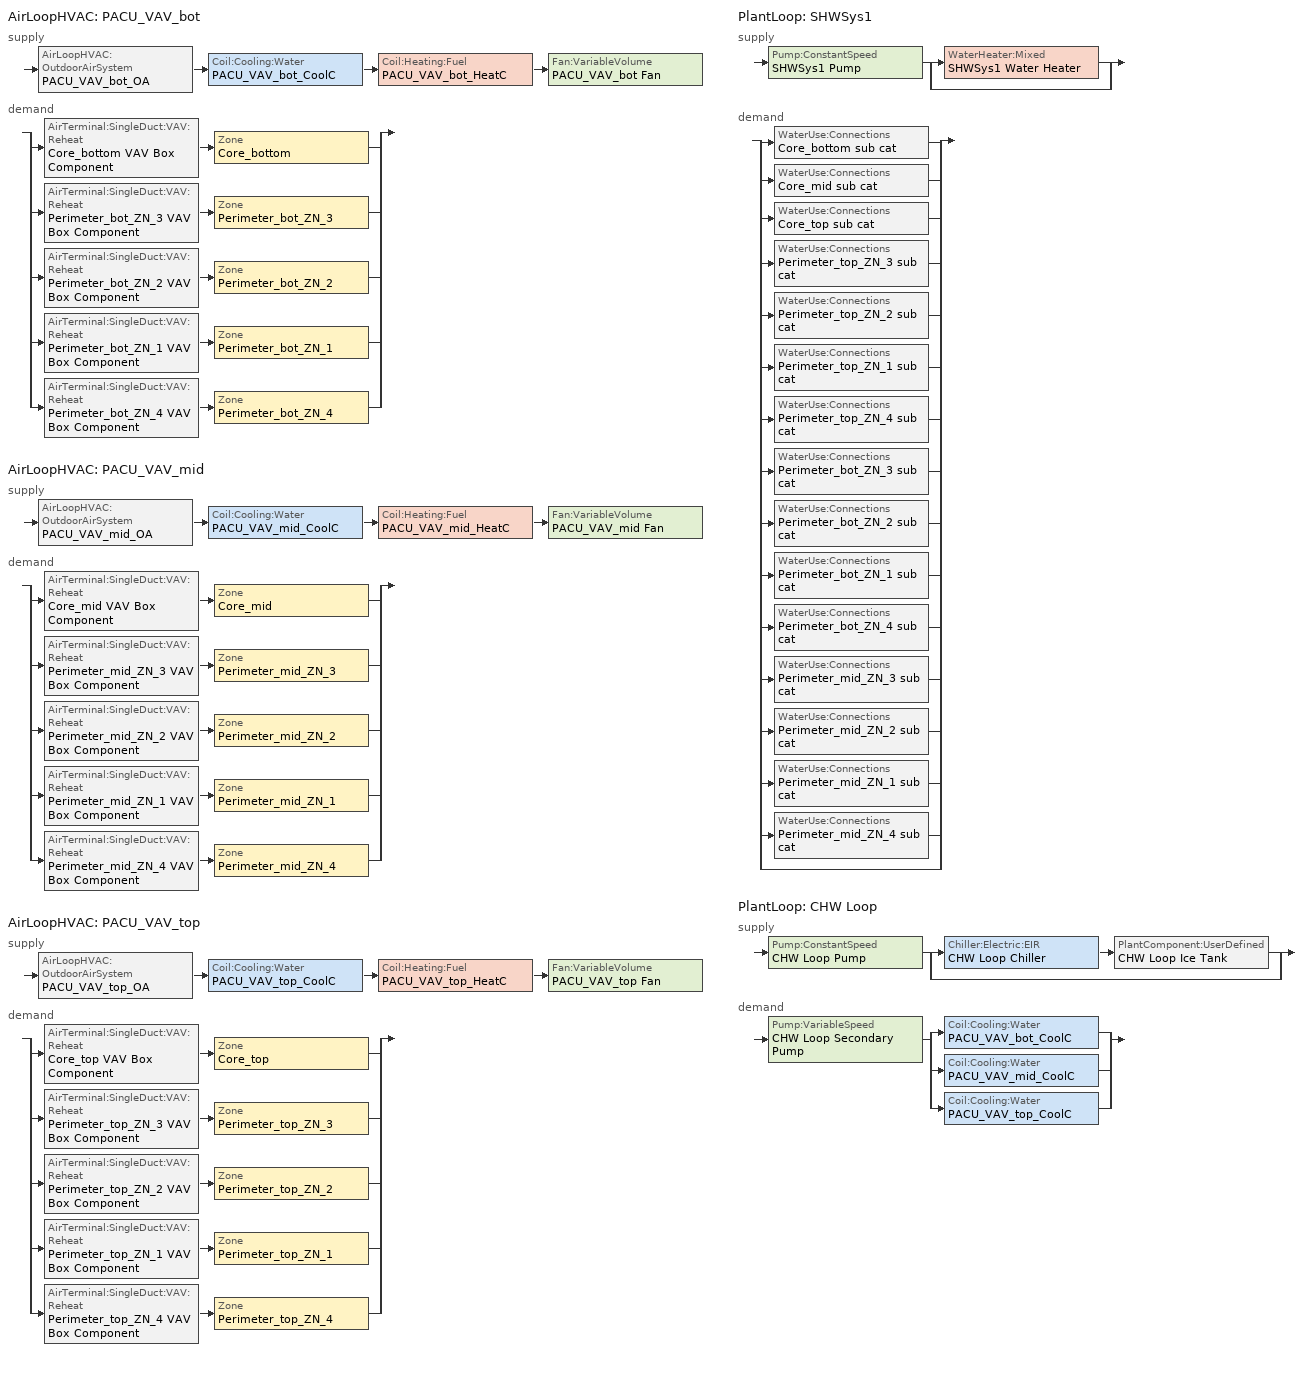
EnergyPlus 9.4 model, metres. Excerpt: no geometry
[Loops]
AirLoopHVAC 'PACU_VAV_bot'
 supply: AirLoopHVAC:OutdoorAirSystem 'PACU_VAV_bot_OA' > Coil:Cooling:Water 'PACU_VAV_bot_CoolC' > Coil:Heating:Fuel 'PACU_VAV_bot_HeatC' > Fan:VariableVolume 'PACU_VAV_bot Fan'
 demand: split
  | AirTerminal:SingleDuct:VAV:Reheat 'Core_bottom VAV Box Component' > Zone 'Core_bottom'
  | AirTerminal:SingleDuct:VAV:Reheat 'Perimeter_bot_ZN_3 VAV Box Component' > Zone 'Perimeter_bot_ZN_3'
  | AirTerminal:SingleDuct:VAV:Reheat 'Perimeter_bot_ZN_2 VAV Box Component' > Zone 'Perimeter_bot_ZN_2'
  | AirTerminal:SingleDuct:VAV:Reheat 'Perimeter_bot_ZN_1 VAV Box Component' > Zone 'Perimeter_bot_ZN_1'
  | AirTerminal:SingleDuct:VAV:Reheat 'Perimeter_bot_ZN_4 VAV Box Component' > Zone 'Perimeter_bot_ZN_4'
AirLoopHVAC 'PACU_VAV_mid'
 supply: AirLoopHVAC:OutdoorAirSystem 'PACU_VAV_mid_OA' > Coil:Cooling:Water 'PACU_VAV_mid_CoolC' > Coil:Heating:Fuel 'PACU_VAV_mid_HeatC' > Fan:VariableVolume 'PACU_VAV_mid Fan'
 demand: split
  | AirTerminal:SingleDuct:VAV:Reheat 'Core_mid VAV Box Component' > Zone 'Core_mid'
  | AirTerminal:SingleDuct:VAV:Reheat 'Perimeter_mid_ZN_3 VAV Box Component' > Zone 'Perimeter_mid_ZN_3'
  | AirTerminal:SingleDuct:VAV:Reheat 'Perimeter_mid_ZN_2 VAV Box Component' > Zone 'Perimeter_mid_ZN_2'
  | AirTerminal:SingleDuct:VAV:Reheat 'Perimeter_mid_ZN_1 VAV Box Component' > Zone 'Perimeter_mid_ZN_1'
  | AirTerminal:SingleDuct:VAV:Reheat 'Perimeter_mid_ZN_4 VAV Box Component' > Zone 'Perimeter_mid_ZN_4'
AirLoopHVAC 'PACU_VAV_top'
 supply: AirLoopHVAC:OutdoorAirSystem 'PACU_VAV_top_OA' > Coil:Cooling:Water 'PACU_VAV_top_CoolC' > Coil:Heating:Fuel 'PACU_VAV_top_HeatC' > Fan:VariableVolume 'PACU_VAV_top Fan'
 demand: split
  | AirTerminal:SingleDuct:VAV:Reheat 'Core_top VAV Box Component' > Zone 'Core_top'
  | AirTerminal:SingleDuct:VAV:Reheat 'Perimeter_top_ZN_3 VAV Box Component' > Zone 'Perimeter_top_ZN_3'
  | AirTerminal:SingleDuct:VAV:Reheat 'Perimeter_top_ZN_2 VAV Box Component' > Zone 'Perimeter_top_ZN_2'
  | AirTerminal:SingleDuct:VAV:Reheat 'Perimeter_top_ZN_1 VAV Box Component' > Zone 'Perimeter_top_ZN_1'
  | AirTerminal:SingleDuct:VAV:Reheat 'Perimeter_top_ZN_4 VAV Box Component' > Zone 'Perimeter_top_ZN_4'
PlantLoop 'SHWSys1'
 supply: Pump:ConstantSpeed 'SHWSys1 Pump' > split
  | WaterHeater:Mixed 'SHWSys1 Water Heater'
  | bypass
 demand: split
  | WaterUse:Connections 'Core_bottom sub cat'
  | WaterUse:Connections 'Core_mid sub cat'
  | WaterUse:Connections 'Core_top sub cat'
  | WaterUse:Connections 'Perimeter_top_ZN_3 sub cat'
  | WaterUse:Connections 'Perimeter_top_ZN_2 sub cat'
  | WaterUse:Connections 'Perimeter_top_ZN_1 sub cat'
  | WaterUse:Connections 'Perimeter_top_ZN_4 sub cat'
  | WaterUse:Connections 'Perimeter_bot_ZN_3 sub cat'
  | WaterUse:Connections 'Perimeter_bot_ZN_2 sub cat'
  | WaterUse:Connections 'Perimeter_bot_ZN_1 sub cat'
  | WaterUse:Connections 'Perimeter_bot_ZN_4 sub cat'
  | WaterUse:Connections 'Perimeter_mid_ZN_3 sub cat'
  | WaterUse:Connections 'Perimeter_mid_ZN_2 sub cat'
  | WaterUse:Connections 'Perimeter_mid_ZN_1 sub cat'
  | WaterUse:Connections 'Perimeter_mid_ZN_4 sub cat'
  | bypass
PlantLoop 'CHW Loop'
 supply: Pump:ConstantSpeed 'CHW Loop Pump' > split
  | Chiller:Electric:EIR 'CHW Loop Chiller' > PlantComponent:UserDefined 'CHW Loop Ice Tank'
  | bypass
 demand: Pump:VariableSpeed 'CHW Loop Secondary Pump' > split
  | Coil:Cooling:Water 'PACU_VAV_bot_CoolC'
  | Coil:Cooling:Water 'PACU_VAV_mid_CoolC'
  | Coil:Cooling:Water 'PACU_VAV_top_CoolC'
[Sizing:Zone] Zone Cooling Design Supply Air Temperature Input Method=SupplyAirTemperature; Zone Cooling Design Supply Air Temperature {C}=12.8; Zone Heating Design Supply Air Temperature Input Method=SupplyAirTemperature; Zone Heating Design Supply Air Temperature {C}=40; Zone Cooling Design Supply Air Humidity Ratio {kgWater/kgDryAir}=0.0085; Zone Heating Design Supply Air Humidity Ratio {kgWater/kgDryAir}=0.008; Zone Heating Sizing Factor=0; Zone Cooling Sizing Factor=0; Cooling Design Air Flow Method=DesignDay; Cooling Design Air Flow Rate {m3/s}=0; Cooling Minimum Air Flow {m3/s}=0; Cooling Minimum Air Flow Fraction=0; Heating Design Air Flow Method=DesignDay; Heating Design Air Flow Rate {m3/s}=0; Account for Dedicated Outdoor Air System=No; Dedicated Outdoor Air System Control Strategy=NeutralSupplyAir; Dedicated Outdoor Air Low Setpoint Temperature for Design {C}=autosize; Dedicated Outdoor Air High Setpoint Temperature for Design {C}=autosize
Name | Design Specification Outdoor Air Object
Core_bottom | SZ DSOA Core_bottom
Core_mid | SZ DSOA Core_mid
Core_top | SZ DSOA Core_top
Perimeter_top_ZN_3 | SZ DSOA Perimeter_top_ZN_3
Perimeter_top_ZN_2 | SZ DSOA Perimeter_top_ZN_2
Perimeter_top_ZN_1 | SZ DSOA Perimeter_top_ZN_1
Perimeter_top_ZN_4 | SZ DSOA Perimeter_top_ZN_4
Perimeter_bot_ZN_3 | SZ DSOA Perimeter_bot_ZN_3
Perimeter_bot_ZN_2 | SZ DSOA Perimeter_bot_ZN_2
Perimeter_bot_ZN_1 | SZ DSOA Perimeter_bot_ZN_1
Perimeter_bot_ZN_4 | SZ DSOA Perimeter_bot_ZN_4
Perimeter_mid_ZN_3 | SZ DSOA Perimeter_mid_ZN_3
Perimeter_mid_ZN_2 | SZ DSOA Perimeter_mid_ZN_2
Perimeter_mid_ZN_1 | SZ DSOA Perimeter_mid_ZN_1
Perimeter_mid_ZN_4 | SZ DSOA Perimeter_mid_ZN_4
[DesignSpecification:OutdoorAir] Outdoor Air Flow per Zone Floor Area {m3/s-m2}=0.000431773
Name | Outdoor Air Method | Outdoor Air Flow per Zone {m3/s} | Outdoor Air Flow per Person {m3/s-person}
SZ DSOA Core_bottom; SZ DSOA Core_mid; SZ DSOA Core_top; SZ DSOA Perimeter_top_ZN_3; SZ DSOA Perimeter_top_ZN_2; SZ DSOA Perimeter_top_ZN_1; SZ DSOA Perimeter_top_ZN_4; SZ DSOA Perimeter_bot_ZN_3; SZ DSOA Perimeter_bot_ZN_2; SZ DSOA Perimeter_bot_ZN_1; SZ DSOA Perimeter_bot_ZN_4; SZ DSOA Perimeter_mid_ZN_3; SZ DSOA Perimeter_mid_ZN_2; SZ DSOA Perimeter_mid_ZN_1; SZ DSOA Perimeter_mid_ZN_4 | Flow/Area | 0
CM DSOA Core_bottom; CM DSOA Perimeter_bot_ZN_1; CM DSOA Perimeter_bot_ZN_2; CM DSOA Perimeter_bot_ZN_3; CM DSOA Perimeter_bot_ZN_4; CM DSOA Core_top; CM DSOA Perimeter_top_ZN_1; CM DSOA Perimeter_top_ZN_2; CM DSOA Perimeter_top_ZN_3; CM DSOA Perimeter_top_ZN_4; CM DSOA Core_mid; CM DSOA Perimeter_mid_ZN_1; CM DSOA Perimeter_mid_ZN_2; CM DSOA Perimeter_mid_ZN_3; CM DSOA Perimeter_mid_ZN_4 | Sum |  | 1e-08
[Sizing:System] Type of Load to Size On=Sensible; Central Heating Maximum System Air Flow Ratio=0.3; Preheat Design Temperature {C}=7; Preheat Design Humidity Ratio {kgWater/kgDryAir}=0.008; Precool Design Temperature {C}=12.8; Precool Design Humidity Ratio {kgWater/kgDryAir}=0.008; Central Cooling Design Supply Air Temperature {C}=12.8; Central Heating Design Supply Air Temperature {C}=12.8; Type of Zone Sum to Use=Coincident; 100% Outdoor Air in Cooling=No; 100% Outdoor Air in Heating=No; Central Cooling Design Supply Air Humidity Ratio {kgWater/kgDryAir}=0.0085; Central Heating Design Supply Air Humidity Ratio {kgWater/kgDryAir}=0.008; Cooling Supply Air Flow Rate Method=DesignDay; Cooling Supply Air Flow Rate {m3/s}=0; Heating Supply Air Flow Rate Method=DesignDay; Heating Supply Air Flow Rate {m3/s}=0; System Outdoor Air Method=ZoneSum; Zone Maximum Outdoor Air Fraction=1; Cooling Design Capacity Method=CoolingDesignCapacity; Cooling Design Capacity {W}=autosize; Heating Design Capacity Method=HeatingDesignCapacity; Heating Design Capacity {W}=autosize; Central Cooling Capacity Control Method=OnOff
Name | Design Outdoor Air Flow Rate {m3/s}
PACU_VAV_bot | 1.10776
PACU_VAV_mid; PACU_VAV_top | 1.19509
[Sizing:Plant]
Name | Loop Type | Design Loop Exit Temperature {C} | Loop Design Temperature Difference {deltaC}
SHWSys1 | Heating | 60 | 5
CHW Loop | Cooling | 6.7 | 8.33
[PlantLoop] Minimum Loop Flow Rate {m3/s}=0
Name | Fluid Type | Plant Equipment Operation Scheme | Maximum Loop Temperature {C} | Minimum Loop Temperature {C} | Maximum Loop Flow Rate {m3/s} | Plant Loop Volume {m3} | Load Distribution Scheme | Common Pipe Simulation
SHWSys1 | WATER | SHWSys1 Loop Operation Scheme List | 60 | 10 | AUTOSIZE | AUTOSIZE | Optimal
CHW Loop | Water | CHW Loop Op Schemes | 100 | -50 | AutoSize | AutoCalculate | SequentialLoad | TwoWayCommonPipe
[PlantEquipmentOperationSchemes]
Name | Control Scheme Object Type 1 | Control Scheme Name 1 | Control Scheme Schedule Name 1
SHWSys1 Loop Operation Scheme List | PlantEquipmentOperation:HeatingLoad | SHWSys1 Operation Scheme | PlantOnSched
CHW Loop Op Schemes | PlantEquipmentOperation:ComponentSetpoint | CHW Loop Op Scheme | CHW Loop Op Sch
[PlantEquipmentOperation:HeatingLoad]
SHWSys1 Operation Scheme: Load Range Lower Limit 1 {W}=0; Load Range Upper Limit 1 {W}=1000000000000000; Range Equipment List Name 1=SHWSys1 Equipment List
[PlantEquipmentList]
SHWSys1 Equipment List: WaterHeater:Mixed, SHWSys1 Water Heater
CHW Loop Equip List: Chiller:Electric:EIR, CHW Loop Chiller, PlantComponent:UserDefined, CHW Loop Ice Tank
[AirLoopHVAC] Design Supply Air Flow Rate {m3/s}=AUTOSIZE
PACU_VAV_bot; PACU_VAV_mid; PACU_VAV_top
[SetpointManager:OutdoorAirReset] Control Variable=Temperature; Setpoint at Outdoor Low Temperature {C}=15.6; Outdoor Low Temperature {C}=10; Setpoint at Outdoor High Temperature {C}=12.8; Outdoor High Temperature {C}=21.1
Name | Setpoint Node or NodeList
PACU_VAV_bot Supply Air Temperature Manager | PACU_VAV_bot Supply Equipment Outlet Node
PACU_VAV_mid Supply Air Temperature Manager | PACU_VAV_mid Supply Equipment Outlet Node
PACU_VAV_top Supply Air Temperature Manager | PACU_VAV_top Supply Equipment Outlet Node
[SetpointManager:Scheduled] Control Variable=Temperature
Name | Schedule | Setpoint Node or NodeList
SHWSys1 Loop Setpoint Manager | SHWSys1-Loop-Temp-Schedule | SHWSys1 Supply Outlet Node
CHW Loop Chiller Setpoint Manager | Chiller Temp Sch | CHW Loop Ice Tank Inlet Node
CHW Loop Plant Demand Inlet Setpoint Manager | CHW Loop Temp Sch | CHW Loop Demand Inlet Node
CHW Loop Setpoint Manager | CHW Loop Temp Sch | CHW Loop Supply Outlet Node
CHW Loop Ice Tank Setpoint Manager | Ice Tank Temp Sch | CHW Loop Supply Equipment Outlet Node
[SetpointManager:MixedAir] Control Variable=Temperature
Name | Setpoint Node or NodeList
PACU_VAV_bot_CoolC SAT Manager | PACU_VAV_bot_CoolC-PACU_VAV_bot_HeatCNode
PACU_VAV_bot_HeatC MixedAir Manager | PACU_VAV_bot_HeatC-PACU_VAV_bot FanNode
PACU_VAV_bot_OAMixed Air Temp Manager | PACU_VAV_bot_OA-PACU_VAV_bot_CoolCNode
PACU_VAV_mid_CoolC SAT Manager | PACU_VAV_mid_CoolC-PACU_VAV_mid_HeatCNode
PACU_VAV_mid_HeatC MixedAir Manager | PACU_VAV_mid_HeatC-PACU_VAV_mid FanNode
PACU_VAV_mid_OAMixed Air Temp Manager | PACU_VAV_mid_OA-PACU_VAV_mid_CoolCNode
PACU_VAV_top_CoolC SAT Manager | PACU_VAV_top_CoolC-PACU_VAV_top_HeatCNode
PACU_VAV_top_HeatC MixedAir Manager | PACU_VAV_top_HeatC-PACU_VAV_top FanNode
PACU_VAV_top_OAMixed Air Temp Manager | PACU_VAV_top_OA-PACU_VAV_top_CoolCNode
[Controller:OutdoorAir] Minimum Outdoor Air Flow Rate {m3/s}=0; Maximum Outdoor Air Flow Rate {m3/s}=AUTOSIZE; Economizer Control Type=DifferentialDryBulb; Economizer Control Action Type=ModulateFlow; Lockout Type=NoLockout; Minimum Limit Type=FixedMinimum; Minimum Outdoor Air Schedule=MinOA_MotorizedDamper_Sched
Name | Mechanical Ventilation Controller
PACU_VAV_bot_OA_Controller | PACU_VAV_BOT_DCV
PACU_VAV_mid_OA_Controller | PACU_VAV_MID_DCV
PACU_VAV_top_OA_Controller | PACU_VAV_TOP_DCV
[Zone equipment]
Core_bottom: Core_bottom VAV Box Component
Core_mid: Core_mid VAV Box Component
Core_top: Core_top VAV Box Component
Perimeter_top_ZN_3: Perimeter_top_ZN_3 VAV Box Component
Perimeter_top_ZN_2: Perimeter_top_ZN_2 VAV Box Component
Perimeter_top_ZN_1: Perimeter_top_ZN_1 VAV Box Component
Perimeter_top_ZN_4: Perimeter_top_ZN_4 VAV Box Component
Perimeter_bot_ZN_3: Perimeter_bot_ZN_3 VAV Box Component
Perimeter_bot_ZN_2: Perimeter_bot_ZN_2 VAV Box Component
Perimeter_bot_ZN_1: Perimeter_bot_ZN_1 VAV Box Component
Perimeter_bot_ZN_4: Perimeter_bot_ZN_4 VAV Box Component
Perimeter_mid_ZN_3: Perimeter_mid_ZN_3 VAV Box Component
Perimeter_mid_ZN_2: Perimeter_mid_ZN_2 VAV Box Component
Perimeter_mid_ZN_1: Perimeter_mid_ZN_1 VAV Box Component
Perimeter_mid_ZN_4: Perimeter_mid_ZN_4 VAV Box Component
[AirTerminal:SingleDuct:VAV:Reheat] Availability Schedule=ALWAYS_ON; Maximum Air Flow Rate {m3/s}=AUTOSIZE; Zone Minimum Air Flow Input Method=Constant; Maximum Hot Water or Steam Flow Rate {m3/s}=AUTOSIZE; Minimum Hot Water or Steam Flow Rate {m3/s}=0; Convergence Tolerance=0.001; Damper Heating Action=Normal
Name | Constant Minimum Air Flow Fraction | Reheat Coil
Core_bottom VAV Box Component | 0.3 | Core_bottom VAV Box Reheat Coil
Core_mid VAV Box Component | 0.338228 | Core_mid VAV Box Reheat Coil
Core_top VAV Box Component | 0.31976 | Core_top VAV Box Reheat Coil
Perimeter_top_ZN_3 VAV Box Component | 0.3 | Perimeter_top_ZN_3 VAV Box Reheat Coil
Perimeter_top_ZN_2 VAV Box Component | 0.3 | Perimeter_top_ZN_2 VAV Box Reheat Coil
Perimeter_top_ZN_1 VAV Box Component | 0.3 | Perimeter_top_ZN_1 VAV Box Reheat Coil
Perimeter_top_ZN_4 VAV Box Component | 0.3 | Perimeter_top_ZN_4 VAV Box Reheat Coil
Perimeter_bot_ZN_3 VAV Box Component | 0.3 | Perimeter_bot_ZN_3 VAV Box Reheat Coil
Perimeter_bot_ZN_2 VAV Box Component | 0.3 | Perimeter_bot_ZN_2 VAV Box Reheat Coil
Perimeter_bot_ZN_1 VAV Box Component | 0.3 | Perimeter_bot_ZN_1 VAV Box Reheat Coil
Perimeter_bot_ZN_4 VAV Box Component | 0.3 | Perimeter_bot_ZN_4 VAV Box Reheat Coil
Perimeter_mid_ZN_3 VAV Box Component | 0.3 | Perimeter_mid_ZN_3 VAV Box Reheat Coil
Perimeter_mid_ZN_2 VAV Box Component | 0.3 | Perimeter_mid_ZN_2 VAV Box Reheat Coil
Perimeter_mid_ZN_1 VAV Box Component | 0.3 | Perimeter_mid_ZN_1 VAV Box Reheat Coil
Perimeter_mid_ZN_4 VAV Box Component | 0.3 | Perimeter_mid_ZN_4 VAV Box Reheat Coil
[ZoneControl:Thermostat] Control Type Schedule=Dual Zone Control Type Sched
Name | Zone or ZoneList | Control 1
Core_bottom Thermostat | Core_bottom | Core_bottom DualSPSched
Core_mid Thermostat | Core_mid | Core_mid DualSPSched
Core_top Thermostat | Core_top | Core_top DualSPSched
Perimeter_top_ZN_3 Thermostat | Perimeter_top_ZN_3 | Perimeter_top_ZN_3 DualSPSched
Perimeter_top_ZN_2 Thermostat | Perimeter_top_ZN_2 | Perimeter_top_ZN_2 DualSPSched
Perimeter_top_ZN_1 Thermostat | Perimeter_top_ZN_1 | Perimeter_top_ZN_1 DualSPSched
Perimeter_top_ZN_4 Thermostat | Perimeter_top_ZN_4 | Perimeter_top_ZN_4 DualSPSched
Perimeter_bot_ZN_3 Thermostat | Perimeter_bot_ZN_3 | Perimeter_bot_ZN_3 DualSPSched
Perimeter_bot_ZN_2 Thermostat | Perimeter_bot_ZN_2 | Perimeter_bot_ZN_2 DualSPSched
Perimeter_bot_ZN_1 Thermostat | Perimeter_bot_ZN_1 | Perimeter_bot_ZN_1 DualSPSched
Perimeter_bot_ZN_4 Thermostat | Perimeter_bot_ZN_4 | Perimeter_bot_ZN_4 DualSPSched
Perimeter_mid_ZN_3 Thermostat | Perimeter_mid_ZN_3 | Perimeter_mid_ZN_3 DualSPSched
Perimeter_mid_ZN_2 Thermostat | Perimeter_mid_ZN_2 | Perimeter_mid_ZN_2 DualSPSched
Perimeter_mid_ZN_1 Thermostat | Perimeter_mid_ZN_1 | Perimeter_mid_ZN_1 DualSPSched
Perimeter_mid_ZN_4 Thermostat | Perimeter_mid_ZN_4 | Perimeter_mid_ZN_4 DualSPSched
[ThermostatSetpoint:DualSetpoint] Heating Setpoint Temperature Schedule=HTGSETP_SCH_YES_OPTIMUM; Cooling Setpoint Temperature Schedule=CLGSETP_SCH_YES_OPTIMUM
Core_bottom DualSPSched; Core_mid DualSPSched; Core_top DualSPSched; Perimeter_top_ZN_3 DualSPSched; Perimeter_top_ZN_2 DualSPSched; Perimeter_top_ZN_1 DualSPSched; Perimeter_top_ZN_4 DualSPSched; Perimeter_bot_ZN_3 DualSPSched; Perimeter_bot_ZN_2 DualSPSched; Perimeter_bot_ZN_1 DualSPSched; Perimeter_bot_ZN_4 DualSPSched; Perimeter_mid_ZN_3 DualSPSched; Perimeter_mid_ZN_2 DualSPSched; Perimeter_mid_ZN_1 DualSPSched; Perimeter_mid_ZN_4 DualSPSched
[WaterHeater:Mixed]
SHWSys1 Water Heater: Tank Volume {m3}=0.378541; Setpoint Temperature Schedule=SHWSys1 Water Heater Setpoint Temperature Schedule; Deadband Temperature Difference {deltaC}=2; Maximum Temperature Limit {C}=82.2222; Heater Control Type=Cycle; Heater Maximum Capacity {W}=29307.11; Heater Fuel Type=NATURALGAS; Heater Thermal Efficiency=0.80804; Off Cycle Parasitic Fuel Consumption Rate {W}=1886.44; Off Cycle Parasitic Fuel Type=NATURALGAS; Off Cycle Parasitic Heat Fraction to Tank=0.8; On Cycle Parasitic Fuel Consumption Rate {W}=1886.44; On Cycle Parasitic Fuel Type=NATURALGAS; Ambient Temperature Indicator=zone; Ambient Temperature Zone=Core_bottom; Off Cycle Loss Coefficient to Ambient Temperature {W/K}=7.56156; On Cycle Loss Coefficient to Ambient Temperature {W/K}=7.56156; Use Side Effectiveness=1; Source Side Effectiveness=1; Use Side Design Flow Rate {m3/s}=AUTOSIZE; Source Side Design Flow Rate {m3/s}=AUTOSIZE; Indirect Water Heating Recovery Time {hr}=1.5
[Pump:ConstantSpeed] Fraction of Motor Inefficiencies to Fluid Stream=0; Pump Control Type=Intermittent
Name | Design Flow Rate {m3/s} | Design Pump Head {Pa} | Design Power Consumption {W} | Motor Efficiency
SHWSys1 Pump | autosize | 29891 | AUTOSIZE | 0.3
CHW Loop Pump | AutoSize | 44761.3 | AutoSize | 0.9
[Coil:Heating:Electric] Availability Schedule=ALWAYS_ON; Efficiency=1; Nominal Capacity {W}=AUTOSIZE
Core_bottom VAV Box Reheat Coil; Core_mid VAV Box Reheat Coil; Core_top VAV Box Reheat Coil; Perimeter_top_ZN_3 VAV Box Reheat Coil; Perimeter_top_ZN_2 VAV Box Reheat Coil; Perimeter_top_ZN_1 VAV Box Reheat Coil; Perimeter_top_ZN_4 VAV Box Reheat Coil; Perimeter_bot_ZN_3 VAV Box Reheat Coil; Perimeter_bot_ZN_2 VAV Box Reheat Coil; Perimeter_bot_ZN_1 VAV Box Reheat Coil; Perimeter_bot_ZN_4 VAV Box Reheat Coil; Perimeter_mid_ZN_3 VAV Box Reheat Coil; Perimeter_mid_ZN_2 VAV Box Reheat Coil; Perimeter_mid_ZN_1 VAV Box Reheat Coil; Perimeter_mid_ZN_4 VAV Box Reheat Coil
[Coil:Heating:Fuel] Availability Schedule=ALWAYS_ON; Fuel Type=NaturalGas; Burner Efficiency=0.8; Nominal Capacity {W}=AUTOSIZE
PACU_VAV_bot_HeatC; PACU_VAV_mid_HeatC; PACU_VAV_top_HeatC
[Fan:VariableVolume] Availability Schedule=HVACOperationSchd; Pressure Rise {Pa}=1314.72; Maximum Flow Rate {m3/s}=AUTOSIZE; Fan Power Minimum Flow Rate Input Method=Fraction; Fan Power Minimum Flow Fraction=0.25; Motor In Airstream Fraction=1; Fan Power Coefficient 1=0.0408; Fan Power Coefficient 2=0.088; Fan Power Coefficient 3=-0.0729; Fan Power Coefficient 4=0.9437; Fan Power Coefficient 5=0
Name | Fan Total Efficiency | Motor Efficiency
PACU_VAV_bot Fan; PACU_VAV_top Fan | 0.6045 | 0.93
PACU_VAV_mid Fan | 0.6006 | 0.924
[WaterUse:Equipment] Peak Flow Rate {m3/s}=3.57511e-06; Flow Rate Fraction Schedule=BLDG_SWH_SCH
Name | Target Temperature Schedule | Hot Water Supply Temperature Schedule | Zone | Sensible Fraction Schedule | Latent Fraction Schedule
Core_bottom sub cat | Core_bottom sub cat Temp Sched | Core_bottom sub catHot Supply Temp Sched | Core_bottom | Core_bottom sub cat Sensible fract sched | Core_bottom sub cat Latent fract sched
Core_mid sub cat | Core_mid sub cat Temp Sched | Core_mid sub catHot Supply Temp Sched | Core_mid | Core_mid sub cat Sensible fract sched | Core_mid sub cat Latent fract sched
Core_top sub cat | Core_top sub cat Temp Sched | Core_top sub catHot Supply Temp Sched | Core_top | Core_top sub cat Sensible fract sched | Core_top sub cat Latent fract sched
Perimeter_top_ZN_3 sub cat | Perimeter_top_ZN_3 sub cat Temp Sched | Perimeter_top_ZN_3 sub catHot Supply Temp Sched | Perimeter_top_ZN_3 | Perimeter_top_ZN_3 sub cat Sensible fract sched | Perimeter_top_ZN_3 sub cat Latent fract sched
Perimeter_top_ZN_2 sub cat | Perimeter_top_ZN_2 sub cat Temp Sched | Perimeter_top_ZN_2 sub catHot Supply Temp Sched | Perimeter_top_ZN_2 | Perimeter_top_ZN_2 sub cat Sensible fract sched | Perimeter_top_ZN_2 sub cat Latent fract sched
Perimeter_top_ZN_1 sub cat | Perimeter_top_ZN_1 sub cat Temp Sched | Perimeter_top_ZN_1 sub catHot Supply Temp Sched | Perimeter_top_ZN_1 | Perimeter_top_ZN_1 sub cat Sensible fract sched | Perimeter_top_ZN_1 sub cat Latent fract sched
Perimeter_top_ZN_4 sub cat | Perimeter_top_ZN_4 sub cat Temp Sched | Perimeter_top_ZN_4 sub catHot Supply Temp Sched | Perimeter_top_ZN_4 | Perimeter_top_ZN_4 sub cat Sensible fract sched | Perimeter_top_ZN_4 sub cat Latent fract sched
Perimeter_bot_ZN_3 sub cat | Perimeter_bot_ZN_3 sub cat Temp Sched | Perimeter_bot_ZN_3 sub catHot Supply Temp Sched | Perimeter_bot_ZN_3 | Perimeter_bot_ZN_3 sub cat Sensible fract sched | Perimeter_bot_ZN_3 sub cat Latent fract sched
Perimeter_bot_ZN_2 sub cat | Perimeter_bot_ZN_2 sub cat Temp Sched | Perimeter_bot_ZN_2 sub catHot Supply Temp Sched | Perimeter_bot_ZN_2 | Perimeter_bot_ZN_2 sub cat Sensible fract sched | Perimeter_bot_ZN_2 sub cat Latent fract sched
Perimeter_bot_ZN_1 sub cat | Perimeter_bot_ZN_1 sub cat Temp Sched | Perimeter_bot_ZN_1 sub catHot Supply Temp Sched | Perimeter_bot_ZN_1 | Perimeter_bot_ZN_1 sub cat Sensible fract sched | Perimeter_bot_ZN_1 sub cat Latent fract sched
Perimeter_bot_ZN_4 sub cat | Perimeter_bot_ZN_4 sub cat Temp Sched | Perimeter_bot_ZN_4 sub catHot Supply Temp Sched | Perimeter_bot_ZN_4 | Perimeter_bot_ZN_4 sub cat Sensible fract sched | Perimeter_bot_ZN_4 sub cat Latent fract sched
Perimeter_mid_ZN_3 sub cat | Perimeter_mid_ZN_3 sub cat Temp Sched | Perimeter_mid_ZN_3 sub catHot Supply Temp Sched | Perimeter_mid_ZN_3 | Perimeter_mid_ZN_3 sub cat Sensible fract sched | Perimeter_mid_ZN_3 sub cat Latent fract sched
Perimeter_mid_ZN_2 sub cat | Perimeter_mid_ZN_2 sub cat Temp Sched | Perimeter_mid_ZN_2 sub catHot Supply Temp Sched | Perimeter_mid_ZN_2 | Perimeter_mid_ZN_2 sub cat Sensible fract sched | Perimeter_mid_ZN_2 sub cat Latent fract sched
Perimeter_mid_ZN_1 sub cat | Perimeter_mid_ZN_1 sub cat Temp Sched | Perimeter_mid_ZN_1 sub catHot Supply Temp Sched | Perimeter_mid_ZN_1 | Perimeter_mid_ZN_1 sub cat Sensible fract sched | Perimeter_mid_ZN_1 sub cat Latent fract sched
Perimeter_mid_ZN_4 sub cat | Perimeter_mid_ZN_4 sub cat Temp Sched | Perimeter_mid_ZN_4 sub catHot Supply Temp Sched | Perimeter_mid_ZN_4 | Perimeter_mid_ZN_4 sub cat Sensible fract sched | Perimeter_mid_ZN_4 sub cat Latent fract sched
[WaterUse:Connections]
Name | Water Use Equipment Name 1
Core_bottom sub cat | Core_bottom sub cat
Core_mid sub cat | Core_mid sub cat
Core_top sub cat | Core_top sub cat
Perimeter_top_ZN_3 sub cat | Perimeter_top_ZN_3 sub cat
Perimeter_top_ZN_2 sub cat | Perimeter_top_ZN_2 sub cat
Perimeter_top_ZN_1 sub cat | Perimeter_top_ZN_1 sub cat
Perimeter_top_ZN_4 sub cat | Perimeter_top_ZN_4 sub cat
Perimeter_bot_ZN_3 sub cat | Perimeter_bot_ZN_3 sub cat
Perimeter_bot_ZN_2 sub cat | Perimeter_bot_ZN_2 sub cat
Perimeter_bot_ZN_1 sub cat | Perimeter_bot_ZN_1 sub cat
Perimeter_bot_ZN_4 sub cat | Perimeter_bot_ZN_4 sub cat
Perimeter_mid_ZN_3 sub cat | Perimeter_mid_ZN_3 sub cat
Perimeter_mid_ZN_2 sub cat | Perimeter_mid_ZN_2 sub cat
Perimeter_mid_ZN_1 sub cat | Perimeter_mid_ZN_1 sub cat
Perimeter_mid_ZN_4 sub cat | Perimeter_mid_ZN_4 sub cat
[Controller:MechanicalVentilation] Availability Schedule=MinOA_Sched; Demand Controlled Ventilation=Yes; System Outdoor Air Method=VentilationRateProcedure
Name | Zone or ZoneList Name 1 | Design Specification Outdoor Air Object Name 1 | Design Specification Zone Air Distribution Object Name 1 | Zone or ZoneList Name 2 | Design Specification Outdoor Air Object Name 2 | Design Specification Zone Air Distribution Object Name 2 | Zone or ZoneList Name 3 | Design Specification Outdoor Air Object Name 3 | Design Specification Zone Air Distribution Object Name 3 | Zone or ZoneList Name 4 | Design Specification Outdoor Air Object Name 4 | Design Specification Zone Air Distribution Object Name 4 | Zone or ZoneList Name 5 | Design Specification Outdoor Air Object Name 5 | Design Specification Zone Air Distribution Object Name 5
PACU_VAV_BOT_DCV | Core_bottom | CM DSOA Core_bottom | CM DSZAD Core_bottom | Perimeter_bot_ZN_1 | CM DSOA Perimeter_bot_ZN_1 | CM DSZAD Perimeter_bot_ZN_1 | Perimeter_bot_ZN_2 | CM DSOA Perimeter_bot_ZN_2 | CM DSZAD Perimeter_bot_ZN_2 | Perimeter_bot_ZN_3 | CM DSOA Perimeter_bot_ZN_3 | CM DSZAD Perimeter_bot_ZN_3 | Perimeter_bot_ZN_4 | CM DSOA Perimeter_bot_ZN_4 | CM DSZAD Perimeter_bot_ZN_4
PACU_VAV_TOP_DCV | Core_top | CM DSOA Core_top | CM DSZAD Core_top | Perimeter_top_ZN_1 | CM DSOA Perimeter_top_ZN_1 | CM DSZAD Perimeter_top_ZN_1 | Perimeter_top_ZN_2 | CM DSOA Perimeter_top_ZN_2 | CM DSZAD Perimeter_top_ZN_2 | Perimeter_top_ZN_3 | CM DSOA Perimeter_top_ZN_3 | CM DSZAD Perimeter_top_ZN_3 | Perimeter_top_ZN_4 | CM DSOA Perimeter_top_ZN_4 | CM DSZAD Perimeter_top_ZN_4
PACU_VAV_MID_DCV | Core_mid | CM DSOA Core_mid | CM DSZAD Core_mid | Perimeter_mid_ZN_1 | CM DSOA Perimeter_mid_ZN_1 | CM DSZAD Perimeter_mid_ZN_1 | Perimeter_mid_ZN_2 | CM DSOA Perimeter_mid_ZN_2 | CM DSZAD Perimeter_mid_ZN_2 | Perimeter_mid_ZN_3 | CM DSOA Perimeter_mid_ZN_3 | CM DSZAD Perimeter_mid_ZN_3 | Perimeter_mid_ZN_4 | CM DSOA Perimeter_mid_ZN_4 | CM DSZAD Perimeter_mid_ZN_4
[DesignSpecification:ZoneAirDistribution] Zone Air Distribution Effectiveness in Cooling Mode=1; Zone Air Distribution Effectiveness in Heating Mode=1
CM DSZAD Core_bottom; CM DSZAD Perimeter_bot_ZN_1; CM DSZAD Perimeter_bot_ZN_2; CM DSZAD Perimeter_bot_ZN_3; CM DSZAD Perimeter_bot_ZN_4; CM DSZAD Core_top; CM DSZAD Perimeter_top_ZN_1; CM DSZAD Perimeter_top_ZN_2; CM DSZAD Perimeter_top_ZN_3; CM DSZAD Perimeter_top_ZN_4; CM DSZAD Core_mid; CM DSZAD Perimeter_mid_ZN_1; CM DSZAD Perimeter_mid_ZN_2; CM DSZAD Perimeter_mid_ZN_3; CM DSZAD Perimeter_mid_ZN_4
[EnergyManagementSystem:Sensor]
Name | Output:Variable or Output:Meter Index Key | Output:Variable or Output:Meter
Core_bottom_LSr | Core_bottom | Zone Lights Electricity Rate
Core_bottom_Occ_Sensor | Core_bottom | People Occupant Count
Core_mid_LSr | Core_mid | Zone Lights Electricity Rate
Core_mid_Occ_Sensor | Core_mid | People Occupant Count
Core_top_LSr | Core_top | Zone Lights Electricity Rate
Core_top_Occ_Sensor | Core_top | People Occupant Count
Perimeter_top_ZN_3_LSr | Perimeter_top_ZN_3 | Zone Lights Electricity Rate
Perimeter_top_ZN_3_Occ_Sensor | Perimeter_top_ZN_3 | People Occupant Count
Perimeter_top_ZN_2_LSr | Perimeter_top_ZN_2 | Zone Lights Electricity Rate
Perimeter_top_ZN_2_Occ_Sensor | Perimeter_top_ZN_2 | People Occupant Count
Perimeter_top_ZN_1_LSr | Perimeter_top_ZN_1 | Zone Lights Electricity Rate
Perimeter_top_ZN_1_Occ_Sensor | Perimeter_top_ZN_1 | People Occupant Count
Perimeter_top_ZN_4_LSr | Perimeter_top_ZN_4 | Zone Lights Electricity Rate
Perimeter_top_ZN_4_Occ_Sensor | Perimeter_top_ZN_4 | People Occupant Count
Perimeter_bot_ZN_3_LSr | Perimeter_bot_ZN_3 | Zone Lights Electricity Rate
Perimeter_bot_ZN_3_Occ_Sensor | Perimeter_bot_ZN_3 | People Occupant Count
Perimeter_bot_ZN_2_LSr | Perimeter_bot_ZN_2 | Zone Lights Electricity Rate
Perimeter_bot_ZN_2_Occ_Sensor | Perimeter_bot_ZN_2 | People Occupant Count
Perimeter_bot_ZN_1_LSr | Perimeter_bot_ZN_1 | Zone Lights Electricity Rate
Perimeter_bot_ZN_1_Occ_Sensor | Perimeter_bot_ZN_1 | People Occupant Count
Perimeter_bot_ZN_4_LSr | Perimeter_bot_ZN_4 | Zone Lights Electricity Rate
Perimeter_bot_ZN_4_Occ_Sensor | Perimeter_bot_ZN_4 | People Occupant Count
Perimeter_mid_ZN_3_LSr | Perimeter_mid_ZN_3 | Zone Lights Electricity Rate
Perimeter_mid_ZN_3_Occ_Sensor | Perimeter_mid_ZN_3 | People Occupant Count
Perimeter_mid_ZN_2_LSr | Perimeter_mid_ZN_2 | Zone Lights Electricity Rate
Perimeter_mid_ZN_2_Occ_Sensor | Perimeter_mid_ZN_2 | People Occupant Count
Perimeter_mid_ZN_1_LSr | Perimeter_mid_ZN_1 | Zone Lights Electricity Rate
Perimeter_mid_ZN_1_Occ_Sensor | Perimeter_mid_ZN_1 | People Occupant Count
Perimeter_mid_ZN_4_LSr | Perimeter_mid_ZN_4 | Zone Lights Electricity Rate
Perimeter_mid_ZN_4_Occ_Sensor | Perimeter_mid_ZN_4 | People Occupant Count
[EnergyManagementSystem:InternalVariable] Internal Data Type=Zone Floor Area
Name | Internal Data Index Key
Core_bottom_Area | Core_bottom
Core_mid_Area | Core_mid
Core_top_Area | Core_top
Perimeter_top_ZN_3_Area | Perimeter_top_ZN_3
Perimeter_top_ZN_2_Area | Perimeter_top_ZN_2
Perimeter_top_ZN_1_Area | Perimeter_top_ZN_1
Perimeter_top_ZN_4_Area | Perimeter_top_ZN_4
Perimeter_bot_ZN_3_Area | Perimeter_bot_ZN_3
Perimeter_bot_ZN_2_Area | Perimeter_bot_ZN_2
Perimeter_bot_ZN_1_Area | Perimeter_bot_ZN_1
Perimeter_bot_ZN_4_Area | Perimeter_bot_ZN_4
Perimeter_mid_ZN_3_Area | Perimeter_mid_ZN_3
Perimeter_mid_ZN_2_Area | Perimeter_mid_ZN_2
Perimeter_mid_ZN_1_Area | Perimeter_mid_ZN_1
Perimeter_mid_ZN_4_Area | Perimeter_mid_ZN_4
[Coil:Cooling:Water] Availability Schedule=ALWAYS_ON; Design Water Flow Rate {m3/s}=AutoSize; Design Air Flow Rate {m3/s}=AutoSize; Design Inlet Water Temperature {C}=AutoSize; Design Inlet Air Temperature {C}=AutoSize; Design Outlet Air Temperature {C}=AutoSize; Design Inlet Air Humidity Ratio {kgWater/kgDryAir}=AutoSize; Design Outlet Air Humidity Ratio {kgWater/kgDryAir}=AutoSize; Type of Analysis=SimpleAnalysis; Heat Exchanger Configuration=CrossFlow
PACU_VAV_bot_CoolC; PACU_VAV_mid_CoolC; PACU_VAV_top_CoolC
[Controller:WaterCoil] Control Variable=Temperature; Action=Reverse; Actuator Variable=Flow; Maximum Actuated Flow {m3/s}=AutoSize; Minimum Actuated Flow {m3/s}=0
PACU_VAV_bot_CoolC Controller; PACU_VAV_mid_CoolC Controller; PACU_VAV_top_CoolC Controller
[Pump:VariableSpeed]
CHW Loop Secondary Pump: Design Maximum Flow Rate {m3/s}=AutoSize; Design Pump Head {Pa}=134284; Design Power Consumption {W}=AutoSize; Motor Efficiency=0.9; Fraction of Motor Inefficiencies to Fluid Stream=0; Coefficient 1 of the Part Load Performance Curve=0; Coefficient 2 of the Part Load Performance Curve=0.0205; Coefficient 3 of the Part Load Performance Curve=0.4101; Coefficient 4 of the Part Load Performance Curve=0.5753; Design Minimum Flow Rate {m3/s}=0; Pump Control Type=Intermittent
[Chiller:Electric:EIR]
CHW Loop Chiller: Reference Capacity {W}=AutoSize; Reference COP {W/W}=2.96; Reference Leaving Chilled Water Temperature {C}=6.67; Reference Entering Condenser Fluid Temperature {C}=35; Reference Chilled Water Flow Rate {m3/s}=AutoSize; Reference Condenser Fluid Flow Rate {m3/s}=AutoSize; Cooling Capacity Function of Temperature Curve=AC_2010_PA_CAPFT; Electric Input to Cooling Output Ratio Function of Temperature Curve=AC_2010_PA_EIRFT; Electric Input to Cooling Output Ratio Function of Part Load Ratio Curve=AC_GT150_2010_PA_EIRFPLR; Minimum Part Load Ratio=0.15; Maximum Part Load Ratio=1; Optimum Part Load Ratio=0.8; Minimum Unloading Ratio=0.15; Condenser Type=AirCooled; Leaving Chilled Water Lower Temperature Limit {C}=-3.8; Chiller Flow Mode=LeavingSetpointModulated; Design Heat Recovery Water Flow Rate {m3/s}=0
[PythonPlugin:Instance] Run During Warmup Days=No; Python Module=icetes
Name | Plugin Class
CHW Loop Ice Tank Set Prgm | UsrDefPlntCmpSet
CHW Loop Ice Tank Sim Prgm | UsrDefPlntCmpSim
[PlantComponent:UserDefined]
CHW Loop Ice Tank: Number of Plant Loop Connections=1; Plant Connection 1 Loading Mode=MeetsLoadWithNominalCapacityLowOutLimit; Plant Connection 1 Loop Flow Request Mode=NeedsFlowAndTurnsLoopOn; Plant Connection 1 Initialization Program Calling Manager=CHW Loop Ice Tank Set Prgm; Plant Connection 1 Simulation Program Calling Manager=CHW Loop Ice Tank Sim Prgm
[PlantEquipmentOperation:ComponentSetpoint]
CHW Loop Op Scheme: Equipment Object Type 1=Chiller:Electric:EIR; Equipment Name 1=CHW Loop Chiller; Component Flow Rate 1 {m3/s}=Autosize; Operation Type 1=Cooling; Equipment Object Type 2=PlantComponent:UserDefined; Equipment Name 2=CHW Loop Ice Tank; Component Flow Rate 2 {m3/s}=Autosize; Operation Type 2=Cooling
[Schedule:Compact]
ALWAYS_ON; PlantOnSched; MinOA_Sched: Through: 12/31, For: AllDays, Until: 24:00, 1
HVACOperationSchd: Through: 12/31, For: Weekdays SummerDesignDay, Until: 06:00, 0, Until: 22:00, 1, Until: 24:00, 0, For: Saturday WinterDesignDay, Until: 06:00, 0, Until: 18:00, 1, Until: 24:00, 0, For:Sunday Holidays AllOtherDays, Until: 24:00, 0
BLDG_SWH_SCH: Through: 12/31, For: Weekdays SummerDesignDay, Until: 05:00, 0, Until: 06:00, 0, Until: 07:00, 0.07, Until: 08:00, 0.19, Until: 09:00, 0.35, Until: 10:00, 0.38, Until: 11:00, 0.39, Until: 12:00, 0.47, Until: 13:00, 0.57, Until: 14:00, 0.54, Until: 15:00, 0.34, Until: 16:00, 0.33, Until: 17:00, 0.44, Until: 18:00, 0.26, Until: 19:00, 0.21, Until: 20:00, 0.15, Until: 21:00, 0.17, Until: 22:00, 0.08, Until: 24:00, 0.05, For: Saturday WinterDesignDay, Until: 05:00, 0, Until: 06:00, 0, Until: 07:00, 0.07, Until: 08:00, 0.11, Until: 09:00, 0.15, Until: 10:00, 0.21, Until: 11:00, 0.19, Until: 12:00, 0.23, Until: 13:00, 0.2, Until: 14:00, 0.19, Until: 15:00, 0.15, Until: 16:00, 0.13, Until: 17:00, 0.14, Until: 19:00, 0.07, Until: 22:00, 0, Until: 24:00, 0, For:Sunday Holidays AllOtherDays, Until: 05:00, 0, Until: 06:00, 0, Until: 11:00, 0.04, Until: 13:00, 0.06, Until: 14:00, 0.09, Until: 15:00, 0.06, Until: 18:00, 0.04, Until: 22:00, 0, Until: 24:00, 0
HTGSETP_SCH_YES_OPTIMUM: Through: 12/31, For: WinterDesignDay, Until: 05:00, 15.6, Until: 06:00, 17.6, Until: 07:00, 19.6, Until: 22:00, 21, Until: 24:00, 15.6, For: Weekdays, Until: 05:00, 15.6, Until: 06:00, 17.8, Until: 07:00, 20, Until: 22:00, 21, Until: 24:00, 15.6, For SummerDesignDay, Until: 24:00, 15.6, For: Saturday, Until: 05:00, 15.6, Until: 06:00, 17.8, Until: 07:00, 20, Until: 17:00, 21, Until: 24:00, 15.6, For:Sunday Holidays AllOtherDays, Until: 24:00, 15.6
CLGSETP_SCH_YES_OPTIMUM: Through: 12/31, For: SummerDesignDay, Until: 05:00, 26.7, Until: 06:00, 25.7, Until: 07:00, 25, Until: 22:00, 24, Until: 24:00, 26.7, For: Weekdays, Until: 05:00, 26.7, Until: 06:00, 25.6, Until: 07:00, 25, Until: 22:00, 24, Until: 24:00, 26.7, For: Saturday, Until: 05:00, 26.7, Until: 06:00, 25.7, Until: 07:00, 25, Until: 17:00, 24, Until: 24:00, 26.7, For WinterDesignDay, Until: 24:00, 26.7, For:Sunday Holidays AllOtherDays, Until: 24:00, 26.7
MinOA_MotorizedDamper_Sched: Through: 12/31, For: Weekdays SummerDesignDay, Until: 07:00, 0, Until: 22:00, 1, Until: 24:00, 0, For: Saturday WinterDesignDay, Until: 07:00, 0, Until: 18:00, 1, Until: 24:00, 0, For:Sunday Holidays AllOtherDays, Until: 24:00, 0
Dual Zone Control Type Sched: Through: 12/31, For: AllDays, Until: 24:00, 4
Core_bottom sub cat Latent fract sched; Core_mid sub cat Latent fract sched; Core_top sub cat Latent fract sched; Perimeter_top_ZN_3 sub cat Latent fract sched; Perimeter_top_ZN_2 sub cat Latent fract sched; Perimeter_top_ZN_1 sub cat Latent fract sched; Perimeter_top_ZN_4 sub cat Latent fract sched; Perimeter_bot_ZN_3 sub cat Latent fract sched; Perimeter_bot_ZN_2 sub cat Latent fract sched; Perimeter_bot_ZN_1 sub cat Latent fract sched; Perimeter_bot_ZN_4 sub cat Latent fract sched; Perimeter_mid_ZN_3 sub cat Latent fract sched; Perimeter_mid_ZN_2 sub cat Latent fract sched; Perimeter_mid_ZN_1 sub cat Latent fract sched; Perimeter_mid_ZN_4 sub cat Latent fract sched: Through: 12/31, For: AllDays, Until: 24:00, 0.05
Core_bottom sub cat Sensible fract sched; Core_mid sub cat Sensible fract sched; Core_top sub cat Sensible fract sched; Perimeter_top_ZN_3 sub cat Sensible fract sched; Perimeter_top_ZN_2 sub cat Sensible fract sched; Perimeter_top_ZN_1 sub cat Sensible fract sched; Perimeter_top_ZN_4 sub cat Sensible fract sched; Perimeter_bot_ZN_3 sub cat Sensible fract sched; Perimeter_bot_ZN_2 sub cat Sensible fract sched; Perimeter_bot_ZN_1 sub cat Sensible fract sched; Perimeter_bot_ZN_4 sub cat Sensible fract sched; Perimeter_mid_ZN_3 sub cat Sensible fract sched; Perimeter_mid_ZN_2 sub cat Sensible fract sched; Perimeter_mid_ZN_1 sub cat Sensible fract sched; Perimeter_mid_ZN_4 sub cat Sensible fract sched: Through: 12/31, For: AllDays, Until: 24:00, 0.2
Core_bottom sub cat Temp Sched; Core_mid sub cat Temp Sched; Core_top sub cat Temp Sched; Perimeter_top_ZN_3 sub cat Temp Sched; Perimeter_top_ZN_2 sub cat Temp Sched; Perimeter_top_ZN_1 sub cat Temp Sched; Perimeter_top_ZN_4 sub cat Temp Sched; Perimeter_bot_ZN_3 sub cat Temp Sched; Perimeter_bot_ZN_2 sub cat Temp Sched; Perimeter_bot_ZN_1 sub cat Temp Sched; Perimeter_bot_ZN_4 sub cat Temp Sched; Perimeter_mid_ZN_3 sub cat Temp Sched; Perimeter_mid_ZN_2 sub cat Temp Sched; Perimeter_mid_ZN_1 sub cat Temp Sched; Perimeter_mid_ZN_4 sub cat Temp Sched; SHWSys1-Loop-Temp-Schedule; SHWSys1 Water Heater Setpoint Temperature Schedule: Through: 12/31, For: AllDays, Until: 24:00, 60
Core_bottom sub catHot Supply Temp Sched; Core_mid sub catHot Supply Temp Sched; Core_top sub catHot Supply Temp Sched; Perimeter_top_ZN_3 sub catHot Supply Temp Sched; Perimeter_top_ZN_2 sub catHot Supply Temp Sched; Perimeter_top_ZN_1 sub catHot Supply Temp Sched; Perimeter_top_ZN_4 sub catHot Supply Temp Sched; Perimeter_bot_ZN_3 sub catHot Supply Temp Sched; Perimeter_bot_ZN_2 sub catHot Supply Temp Sched; Perimeter_bot_ZN_1 sub catHot Supply Temp Sched; Perimeter_bot_ZN_4 sub catHot Supply Temp Sched; Perimeter_mid_ZN_3 sub catHot Supply Temp Sched; Perimeter_mid_ZN_2 sub catHot Supply Temp Sched; Perimeter_mid_ZN_1 sub catHot Supply Temp Sched; Perimeter_mid_ZN_4 sub catHot Supply Temp Sched: Through: 12/31, For: AllDays, Until: 24:00, 55
Chiller Temp Sch; Ice Tank Temp Sch: Through: 12/31, For: AllDays, Until: 24:00, 6.7
[Curve:Biquadratic] Minimum Value of x {BasedOnField A2}=5; Maximum Value of x {BasedOnField A2}=10; Minimum Value of y {BasedOnField A3}=12.7; Maximum Value of y {BasedOnField A3}=51.67
Name | Coefficient1 Constant | Coefficient2 x | Coefficient3 x**2 | Coefficient4 y | Coefficient5 y**2 | Coefficient6 x*y
AC_2010_PA_CAPFT | 1.04338 | 0.0407073 | 0.0004506 | -0.0041514 | -8.86e-05 | -0.0003467
AC_2010_PA_EIRFT | 0.596191 | -0.0099493 | 0.0007888 | 0.0004506 | 0.0004875 | -0.0007623
[Curve:Quadratic]
AC_GT150_2010_PA_EIRFPLR: Coefficient1 Constant=0.141; Coefficient2 x=0.655; Coefficient3 x**2=0.203; Minimum Value of x {BasedOnField A2}=0; Maximum Value of x {BasedOnField A2}=1
[Schedule:Constant]
Name | Hourly Value
CHW Loop Op Sch | 1
CHW Loop Temp Sch | 6.7
